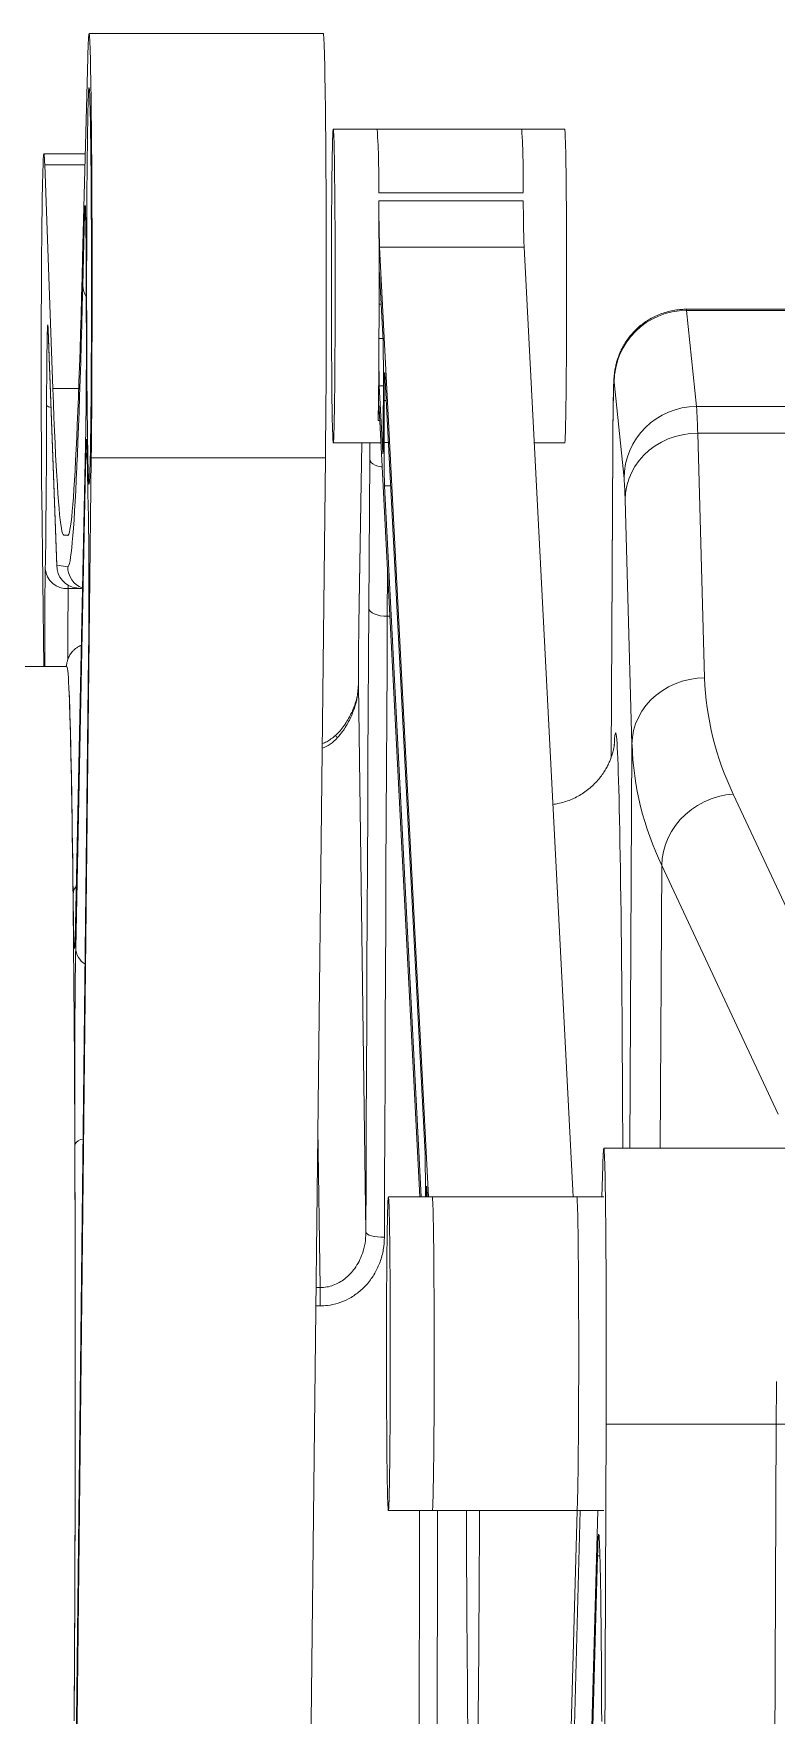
# Model space of a CAD drawing. Header units: millimetres. Extents: x 419 to 13500, y 498 to 10404.
# Drawn here: x 9035.7 to 9241.9, y 7277.5 to 7744.1 of the extents above; entities that cross this region are included whole.
import ezdxf

# ---------------------------------------------------------------- set-up
doc = ezdxf.new("R2010")
doc.units = ezdxf.units.MM
doc.header["$LTSCALE"] = 50

msp = doc.modelspace()

# ---------------------------------------------------------------- linework, layer by layer
at = {"color": 7, "linetype": 'Continuous', "lineweight": 15}
for p, q in [((9116.1, 7744.07), (9051.09, 7744.07)), ((9050.72, 7737.32), (9049.31, 7681.92)), ((9131.09, 7717.57), (9118.9, 7717.57)), ((9171.22, 7717.57), (9131.09, 7717.57)), ((9183.16, 7717.57), (9171.22, 7717.57)), ((9050.04, 7710.72), (9038.53, 7710.72)), ((9041.03, 7645.62), (9038.77, 7707.64)), ((9171.64, 7699.95), (9131.51, 7699.95)), ((9049.35, 7674.11), (9049.86, 7693.95)), ((9131.53, 7697.7), (9171.66, 7697.7)), ((9145.36, 7421.35), (9131.75, 7684.86)), ((9131.75, 7684.86), (9171.88, 7684.86)), ((9185.49, 7421.35), (9171.88, 7684.86)), ((9132.72, 7658.89), (9131.76, 7677.54)), ((9253.46, 7667.61), (9216.91, 7667.61)), ((9216.98, 7667.28), (9219.74, 7640.6)), ((9039.71, 7661.95), (9042.1, 7596.58)), ((9039.72, 7661.72), (9042.1, 7596.33)), ((9132.78, 7635.19), (9132.81, 7646.87)), ((9144.38, 7433.29), (9133.19, 7649.77)), ((9199.65, 7620.67), (9196.89, 7647.35)), ((9131.67, 7646.38), (9132.63, 7627.73)), ((9133.05, 7642.32), (9133.02, 7630.63)), ((9131.63, 7640.07), (9142.92, 7421.35)), ((9424.58, 7640.6), (9219.74, 7640.6)), ((9050.18, 7634.42), (9047.34, 7496.77)), ((9050.18, 7634.29), (9047.34, 7496.64)), ((9050.18, 7634.29), (9050.18, 7634.42)), ((9220.08, 7633.21), (9222, 7565.32)), ((9118.9, 7630.57), (9132.12, 7630.57)), ((9126.87, 7630.57), (9126.07, 7586)), ((9174.69, 7630.57), (9183.16, 7630.57)), ((9196.52, 7629.5), (9196.07, 7543.29)), ((9047.04, 7211.41), (9051.7, 7626.4)), ((9047.38, 7490.34), (9050.22, 7628.01)), ((9116.72, 7626.4), (9051.7, 7626.4)), ((9112.06, 7211.41), (9116.72, 7626.4)), ((9128.76, 7584.66), (9129.01, 7625.98)), ((9037.93, 7615.82), (9038.52, 7568.54)), ((9050.82, 7614.14), (9050.83, 7614.02)), ((9050.82, 7614.06), (9050.83, 7614.01)), ((9133.11, 7618.62), (9143.3, 7421.35)), ((9201.84, 7546.87), (9199.92, 7614.76)), ((9045.15, 7604.83), (9044.05, 7604.98)), ((9042.1, 7596.58), (9045.15, 7596.18)), ((9047.62, 7590.28), (9049.26, 7590.07)), ((9126.07, 7585.91), (9126.07, 7586)), ((9044.91, 7568.54), (9020.91, 7568.54)), ((9050.95, 7571.65), (9046.96, 7217.37)), ((9050.95, 7571.57), (9046.96, 7217.3)), ((9125.86, 7563.29), (9127.97, 7411.51)), ((9229.94, 7533.11), (9262.23, 7464.11)), ((9242.41, 7444.32), (9210.11, 7513.32)), ((9244.3, 7434.85), (9194.01, 7434.85)), ((9193.73, 7430.01), (9193.5, 7421.35)), ((9144.98, 7421.35), (9144.84, 7424.07)), ((9146.39, 7421.35), (9134.2, 7421.35)), ((9186.52, 7421.35), (9146.39, 7421.35)), ((9194.01, 7421.35), (9186.52, 7421.35)), ((9193.77, 7156.53), (9194.66, 7358.27)), ((9241.9, 7358.27), (9194.66, 7358.27)), ((9241.01, 7156.53), (9241.9, 7358.27)), ((9253.49, 7358.27), (9241.9, 7358.27)), ((9134.2, 7334.35), (9146.39, 7334.35)), ((9186.52, 7334.35), (9146.39, 7334.35)), ((9186.59, 7334.35), (9184.16, 7246.23)), ((9184.3, 7218.75), (9187.49, 7334.35)), ((9186.52, 7334.35), (9194.01, 7334.35)), ((9189.13, 7218.75), (9192.32, 7334.35)), ((9192.27, 7321.81), (9189.39, 7217.11))]:
    msp.add_line(p, q, dxfattribs=at)
at = {"color": 8, "linetype": 'Continuous', "lineweight": 15}
for p, q in [((9049.97, 7707.64), (9038.77, 7707.64)), ((9132.2, 7668.99), (9131.61, 7668.99)), ((9253.46, 7667.28), (9216.98, 7667.28)), ((9039.71, 7661.95), (9039.72, 7661.72)), ((9132.69, 7659.47), (9131.58, 7659.47)), ((9048.22, 7645.62), (9041.03, 7645.62)), ((9132.81, 7646.38), (9131.67, 7646.38)), ((9133.58, 7642.32), (9133.05, 7642.32)), ((9131.8, 7636.74), (9131.36, 7636.74)), ((9255.19, 7633.21), (9220.08, 7633.21)), ((9126.87, 7630.57), (9126.07, 7585.91)), ((9134.18, 7630.63), (9133.02, 7630.63)), ((9196.52, 7629.39), (9196.07, 7543.3)), ((9196.52, 7629.5), (9196.52, 7629.39)), ((9132.69, 7627.73), (9132.63, 7627.73)), ((9050.82, 7614.41), (9050.82, 7614.27)), ((9050.82, 7614.27), (9050.82, 7614.22)), ((9050.82, 7614.06), (9050.82, 7614.27)), ((9134.8, 7618.62), (9133.11, 7618.62)), ((9045.35, 7604.98), (9044.05, 7604.98)), ((9045.18, 7604.83), (9045.15, 7604.83)), ((9045.33, 7591.04), (9045.31, 7590.13)), ((9133.97, 7594.72), (9133.9, 7582.43)), ((9048.79, 7590.13), (9045.31, 7590.13)), ((9133.9, 7582.43), (9134.6, 7582.43)), ((9201.26, 7434.85), (9201.84, 7546.87)), ((9209.7, 7434.85), (9210.11, 7513.32)), ((9047.34, 7496.64), (9047.34, 7496.77)), ((9115.25, 7396.2), (9114.63, 7440.45)), ((9114.14, 7396.2), (9115.25, 7396.2)), ((9115.27, 7391.11), (9114.08, 7391.11)), ((9192.95, 7321.81), (9192.27, 7321.81))]:
    msp.add_line(p, q, dxfattribs=at)
at = {"color": 7, "linetype": 'Continuous', "lineweight": 15, "flags": 128}
for points in [[(9051.7, 7626.4), (9051.74, 7629.3), (9051.76, 7632.34), (9051.79, 7635.51), (9051.82, 7638.79), (9051.84, 7642.18), (9051.86, 7645.67), (9051.88, 7649.25), (9051.89, 7652.9), (9051.9, 7656.62), (9051.92, 7660.39), (9051.92, 7664.2), (9051.93, 7668.04), (9051.93, 7671.9), (9051.93, 7675.77), (9051.93, 7679.63), (9051.92, 7683.48), (9051.92, 7687.3), (9051.91, 7691.07), (9051.89, 7694.8), (9051.88, 7698.46), (9051.86, 7702.04), (9051.84, 7705.54), (9051.82, 7708.95), (9051.79, 7712.25), (9051.77, 7715.43), (9051.74, 7718.48), (9051.71, 7721.4), (9051.68, 7724.18), (9051.64, 7726.8), (9051.61, 7729.26), (9051.57, 7731.56), (9051.53, 7733.68), (9051.49, 7735.61), (9051.45, 7737.36), (9051.4, 7738.91), (9051.36, 7740.27), (9051.32, 7741.43), (9051.27, 7742.38), (9051.22, 7743.12), (9051.18, 7743.65), (9051.13, 7743.97), (9051.08, 7744.07), (9051.04, 7743.96), (9050.99, 7743.64), (9050.95, 7743.1), (9050.9, 7742.36), (9050.85, 7741.4), (9050.81, 7740.24), (9050.77, 7738.88), (9050.72, 7737.32)], [(9116.72, 7626.4), (9116.76, 7629.3), (9116.78, 7632.34), (9116.81, 7635.51), (9116.84, 7638.79), (9116.86, 7642.18), (9116.88, 7645.67), (9116.9, 7649.25), (9116.91, 7652.9), (9116.92, 7656.62), (9116.93, 7660.39), (9116.94, 7664.2), (9116.95, 7668.04), (9116.95, 7671.9), (9116.95, 7675.77), (9116.95, 7679.63), (9116.94, 7683.48), (9116.94, 7687.3), (9116.93, 7691.07), (9116.91, 7694.8), (9116.9, 7698.46), (9116.88, 7702.04), (9116.86, 7705.54), (9116.84, 7708.95), (9116.81, 7712.25), (9116.79, 7715.43), (9116.76, 7718.48), (9116.73, 7721.4), (9116.7, 7724.18), (9116.66, 7726.8), (9116.63, 7729.26), (9116.59, 7731.56), (9116.55, 7733.68), (9116.51, 7735.61), (9116.47, 7737.36), (9116.42, 7738.91), (9116.38, 7740.27), (9116.33, 7741.43), (9116.29, 7742.38), (9116.24, 7743.12), (9116.2, 7743.65), (9116.15, 7743.97), (9116.1, 7744.07)], [(9051.75, 7673.98), (9051.75, 7677.4), (9051.75, 7680.81), (9051.74, 7684.19), (9051.73, 7687.53), (9051.72, 7690.82), (9051.7, 7694.05), (9051.69, 7697.19), (9051.67, 7700.25), (9051.65, 7703.21), (9051.63, 7706.05), (9051.6, 7708.77), (9051.57, 7711.36), (9051.55, 7713.8), (9051.51, 7716.09), (9051.48, 7718.21), (9051.45, 7720.17), (9051.41, 7721.94), (9051.38, 7723.53), (9051.34, 7724.93), (9051.3, 7726.13), (9051.26, 7727.14), (9051.22, 7727.93), (9051.18, 7728.52), (9051.14, 7728.9), (9051.1, 7729.06), (9051.06, 7729.01), (9051.01, 7728.75), (9050.97, 7728.28), (9050.93, 7727.6), (9050.89, 7726.71), (9050.85, 7725.62), (9050.82, 7724.33), (9050.78, 7722.84), (9050.74, 7721.17), (9050.71, 7719.31), (9050.67, 7717.28), (9050.64, 7715.08), (9050.61, 7712.72), (9050.58, 7710.21), (9050.56, 7707.56), (9050.53, 7704.79), (9050.51, 7701.89), (9050.49, 7698.89), (9050.47, 7695.79), (9050.46, 7692.6), (9050.45, 7689.35), (9050.44, 7686.03), (9050.43, 7682.67), (9050.42, 7679.28), (9050.42, 7675.87), (9050.42, 7672.44), (9050.42, 7669.03), (9050.43, 7665.64), (9050.44, 7662.27), (9050.45, 7658.96), (9050.46, 7655.7), (9050.47, 7652.51), (9050.49, 7649.41), (9050.51, 7646.4), (9050.53, 7643.5), (9050.56, 7640.71), (9050.58, 7638.06), (9050.61, 7635.54), (9050.64, 7633.18), (9050.67, 7630.97), (9050.71, 7628.93), (9050.74, 7627.06), (9050.78, 7625.38), (9050.81, 7623.88), (9050.85, 7622.58), (9050.89, 7621.48), (9050.93, 7620.58), (9050.97, 7619.89), (9051.01, 7619.4), (9051.05, 7619.13), (9051.09, 7619.08), (9051.14, 7619.23), (9051.18, 7619.6), (9051.22, 7620.17), (9051.26, 7620.96), (9051.3, 7621.95), (9051.34, 7623.14), (9051.37, 7624.53), (9051.41, 7626.11), (9051.45, 7627.88), (9051.48, 7629.83), (9051.51, 7631.94), (9051.54, 7634.22), (9051.57, 7636.66), (9051.6, 7639.24), (9051.63, 7641.95), (9051.65, 7644.79), (9051.67, 7647.74), (9051.69, 7650.79), (9051.7, 7653.93), (9051.72, 7657.16), (9051.73, 7660.44), (9051.74, 7663.78), (9051.74, 7667.16), (9051.75, 7670.56), (9051.75, 7673.98)], [(9119.41, 7664.16), (9119.42, 7667.14), (9119.42, 7670.15), (9119.42, 7673.18), (9119.42, 7676.22), (9119.42, 7679.24), (9119.41, 7682.24), (9119.41, 7685.2), (9119.4, 7688.11), (9119.38, 7690.95), (9119.37, 7693.7), (9119.35, 7696.36), (9119.33, 7698.91), (9119.31, 7701.34), (9119.28, 7703.64), (9119.26, 7705.79), (9119.23, 7707.79), (9119.2, 7709.63), (9119.17, 7711.29), (9119.14, 7712.77), (9119.11, 7714.06), (9119.07, 7715.16), (9119.04, 7716.05), (9119, 7716.75), (9118.96, 7717.23), (9118.93, 7717.5), (9118.89, 7717.57), (9118.85, 7717.42), (9118.82, 7717.05), (9118.78, 7716.48), (9118.75, 7715.71), (9118.71, 7714.73), (9118.68, 7713.55), (9118.64, 7712.18), (9118.61, 7710.62), (9118.58, 7708.89), (9118.55, 7706.98), (9118.53, 7704.92), (9118.5, 7702.71), (9118.48, 7700.35), (9118.46, 7697.87), (9118.44, 7695.27), (9118.42, 7692.57), (9118.41, 7689.78), (9118.4, 7686.91), (9118.39, 7683.98), (9118.38, 7681), (9118.37, 7677.99), (9118.37, 7674.96), (9118.37, 7671.92), (9118.38, 7668.9), (9118.38, 7665.9), (9118.39, 7662.94), (9118.4, 7660.03), (9118.41, 7657.19), (9118.43, 7654.44), (9118.45, 7651.78), (9118.47, 7649.23), (9118.49, 7646.8), (9118.51, 7644.5), (9118.54, 7642.34), (9118.57, 7640.35), (9118.6, 7638.51), (9118.63, 7636.85), (9118.66, 7635.37), (9118.69, 7634.08), (9118.73, 7632.98), (9118.76, 7632.09), (9118.8, 7631.39), (9118.83, 7630.91), (9118.87, 7630.64), (9118.91, 7630.57), (9118.94, 7630.72), (9118.98, 7631.09), (9119.02, 7631.66), (9119.05, 7632.43), (9119.09, 7633.41), (9119.12, 7634.59), (9119.15, 7635.96), (9119.18, 7637.52), (9119.21, 7639.25), (9119.24, 7641.15), (9119.27, 7643.22), (9119.29, 7645.43), (9119.32, 7647.79), (9119.34, 7650.27), (9119.36, 7652.87), (9119.37, 7655.57), (9119.39, 7658.36), (9119.4, 7661.23), (9119.41, 7664.16)], [(9183.67, 7664.16), (9183.67, 7667.14), (9183.68, 7670.15), (9183.68, 7673.18), (9183.68, 7676.22), (9183.68, 7679.24), (9183.67, 7682.24), (9183.66, 7685.2), (9183.65, 7688.11), (9183.64, 7690.95), (9183.62, 7693.7), (9183.61, 7696.36), (9183.59, 7698.91), (9183.57, 7701.34), (9183.54, 7703.64), (9183.52, 7705.79), (9183.49, 7707.79), (9183.46, 7709.63), (9183.43, 7711.29), (9183.4, 7712.77), (9183.36, 7714.06), (9183.33, 7715.16), (9183.29, 7716.05), (9183.26, 7716.75), (9183.22, 7717.23), (9183.18, 7717.5), (9183.16, 7717.57)], [(9038.77, 7707.64), (9038.72, 7708.67), (9038.68, 7709.49), (9038.64, 7710.11), (9038.6, 7710.51), (9038.55, 7710.7), (9038.51, 7710.68), (9038.47, 7710.45), (9038.42, 7710), (9038.38, 7709.34), (9038.34, 7708.47), (9038.3, 7707.4), (9038.25, 7706.13), (9038.22, 7704.66), (9038.18, 7703), (9038.14, 7701.15), (9038.1, 7699.12), (9038.07, 7696.92), (9038.04, 7694.55), (9038.01, 7692.03), (9037.98, 7689.36), (9037.95, 7686.55), (9037.92, 7683.61), (9037.9, 7680.56), (9037.88, 7677.4), (9037.86, 7674.14), (9037.85, 7670.8), (9037.83, 7667.38), (9037.82, 7663.91), (9037.81, 7660.38), (9037.81, 7656.82), (9037.8, 7653.24), (9037.8, 7649.64), (9037.8, 7646.05), (9037.81, 7642.47), (9037.81, 7638.91), (9037.82, 7635.4), (9037.84, 7631.94), (9037.85, 7628.54), (9037.87, 7625.22), (9037.88, 7621.98), (9037.91, 7618.84), (9037.93, 7615.82)], [(9050.09, 7695.28), (9050.11, 7694.78), (9050.14, 7693.84), (9050.16, 7692.71), (9050.19, 7691.4), (9050.21, 7689.93), (9050.23, 7688.29), (9050.25, 7686.5), (9050.26, 7684.59), (9050.28, 7682.56), (9050.29, 7680.43), (9050.3, 7678.21), (9050.31, 7675.93), (9050.31, 7673.61), (9050.32, 7671.25)], [(9131.61, 7669.13), (9131.61, 7672.45), (9131.61, 7675.77), (9131.61, 7679.09), (9131.61, 7682.37), (9131.6, 7685.61), (9131.58, 7688.78), (9131.57, 7691.86), (9131.55, 7694.84), (9131.53, 7697.7)], [(9049.31, 7681.92), (9049.17, 7676.38), (9049.02, 7671.04), (9048.87, 7665.9), (9048.73, 7660.96), (9048.58, 7656.22), (9048.43, 7651.68), (9048.28, 7647.34), (9048.13, 7643.21), (9047.98, 7639.29), (9047.82, 7635.57), (9047.67, 7632.06), (9047.52, 7628.76), (9047.36, 7625.67), (9047.21, 7622.79), (9047.05, 7620.13), (9046.89, 7617.67), (9046.74, 7615.43), (9046.58, 7613.4), (9046.42, 7611.59), (9046.26, 7609.99), (9046.11, 7608.61), (9045.95, 7607.44), (9045.79, 7606.48), (9045.63, 7605.75), (9045.47, 7605.23), (9045.31, 7604.92), (9045.15, 7604.83)], [(9131.76, 7677.54), (9131.74, 7677.77), (9131.72, 7677.78), (9131.7, 7677.55), (9131.69, 7677.1), (9131.67, 7676.44), (9131.66, 7675.58), (9131.64, 7674.54), (9131.63, 7673.35), (9131.62, 7672.03), (9131.62, 7670.61), (9131.61, 7669.13)], [(9047.73, 7624.56), (9047.85, 7627.25), (9048.01, 7631.01), (9048.16, 7634.98), (9048.31, 7639.15), (9048.46, 7643.53), (9048.61, 7648.12), (9048.76, 7652.91), (9048.91, 7657.91), (9049.06, 7663.11), (9049.21, 7668.51), (9049.35, 7674.11)], [(9050.32, 7671.25), (9050.32, 7670.1), (9050.32, 7668.94), (9050.32, 7667.79), (9050.32, 7666.64), (9050.32, 7665.49), (9050.32, 7664.34), (9050.33, 7663.2), (9050.33, 7662.06)], [(9131.58, 7659.33), (9131.59, 7660.52), (9131.59, 7661.73), (9131.6, 7662.94), (9131.6, 7664.16), (9131.6, 7665.4), (9131.61, 7666.63), (9131.61, 7667.88), (9131.61, 7669.13)], [(9039.3, 7640.92), (9039.3, 7643.29), (9039.31, 7645.6), (9039.32, 7647.84), (9039.34, 7649.99), (9039.35, 7652.03), (9039.37, 7653.94), (9039.39, 7655.71), (9039.41, 7657.32), (9039.44, 7658.77), (9039.46, 7660.03), (9039.49, 7661.09), (9039.51, 7661.72)], [(9050.33, 7662.06), (9050.33, 7659.59), (9050.34, 7657.09), (9050.33, 7654.59), (9050.33, 7652.12), (9050.32, 7649.69), (9050.31, 7647.33), (9050.3, 7645.05), (9050.29, 7642.88), (9050.27, 7640.84), (9050.25, 7638.94), (9050.23, 7637.21), (9050.2, 7635.65), (9050.18, 7634.29)], [(9183.16, 7630.57), (9183.16, 7630.57), (9183.2, 7630.72), (9183.24, 7631.09), (9183.27, 7631.66), (9183.31, 7632.43), (9183.34, 7633.41), (9183.38, 7634.59), (9183.41, 7635.96), (9183.44, 7637.52), (9183.47, 7639.25), (9183.5, 7641.15), (9183.53, 7643.22), (9183.55, 7645.43), (9183.57, 7647.79), (9183.6, 7650.27), (9183.61, 7652.87), (9183.63, 7655.57), (9183.65, 7658.36), (9183.66, 7661.23), (9183.67, 7664.16)], [(9131.36, 7636.74), (9131.39, 7638.55), (9131.42, 7640.57), (9131.45, 7642.78), (9131.48, 7645.17), (9131.51, 7647.73), (9131.53, 7650.44), (9131.55, 7653.29), (9131.57, 7656.26), (9131.58, 7659.33)], [(9133.19, 7649.77), (9133.17, 7650.01), (9133.16, 7650), (9133.14, 7649.75), (9133.12, 7649.25), (9133.1, 7648.53), (9133.09, 7647.6), (9133.07, 7646.49), (9133.06, 7645.21), (9133.05, 7643.81), (9133.05, 7642.32)], [(9196.89, 7647.35), (9196.86, 7647.53), (9196.83, 7647.5), (9196.8, 7647.25), (9196.77, 7646.79), (9196.74, 7646.11), (9196.71, 7645.22), (9196.68, 7644.13), (9196.66, 7642.85), (9196.63, 7641.38), (9196.61, 7639.74), (9196.58, 7637.94), (9196.56, 7635.99), (9196.55, 7633.9), (9196.53, 7631.7), (9196.52, 7629.39)], [(9044.05, 7604.98), (9043.89, 7605.11), (9043.73, 7605.47), (9043.57, 7606.05), (9043.41, 7606.86), (9043.25, 7607.89), (9043.08, 7609.15), (9042.92, 7610.63), (9042.76, 7612.33), (9042.6, 7614.26), (9042.44, 7616.4), (9042.28, 7618.77), (9042.12, 7621.36), (9041.96, 7624.18), (9041.81, 7627.21), (9041.65, 7630.46), (9041.49, 7633.92), (9041.34, 7637.61), (9041.18, 7641.51), (9041.03, 7645.62)], [(9038.93, 7595.62), (9038.96, 7597.62), (9039, 7599.8), (9039.04, 7602.17), (9039.07, 7604.7), (9039.1, 7607.4), (9039.13, 7610.25), (9039.16, 7613.24), (9039.19, 7616.36), (9039.21, 7619.6), (9039.23, 7622.95), (9039.25, 7626.4), (9039.27, 7629.93), (9039.28, 7633.54), (9039.29, 7637.21), (9039.3, 7640.92)], [(9131.36, 7636.74), (9131.39, 7637.93), (9131.41, 7638.93), (9131.44, 7639.72), (9131.47, 7640.31), (9131.5, 7640.69), (9131.53, 7640.85), (9131.57, 7640.8), (9131.6, 7640.54), (9131.63, 7640.07)], [(9132.63, 7627.73), (9132.65, 7627.49), (9132.67, 7627.5), (9132.69, 7627.76), (9132.71, 7628.25), (9132.73, 7628.97), (9132.74, 7629.9), (9132.75, 7631.02), (9132.77, 7632.29), (9132.77, 7633.69), (9132.78, 7635.19)], [(9220.08, 7633.21), (9217.98, 7633.11), (9215.91, 7632.81), (9213.87, 7632.31), (9211.91, 7631.62), (9210.03, 7630.74), (9208.27, 7629.69), (9206.63, 7628.47), (9205.14, 7627.11), (9203.81, 7625.61), (9202.65, 7623.99), (9201.69, 7622.27), (9200.93, 7620.46), (9200.38, 7618.6), (9200.04, 7616.69), (9199.92, 7614.76)], [(9129.01, 7625.98), (9129.02, 7629.1), (9129.03, 7630.57)], [(9050.59, 7625.42), (9050.62, 7623.67), (9050.64, 7622.01), (9050.67, 7620.45), (9050.7, 7619), (9050.73, 7617.65), (9050.76, 7616.42), (9050.79, 7615.29), (9050.82, 7614.41)], [(9050.82, 7614.22), (9050.85, 7613.37), (9050.87, 7612.27), (9050.9, 7610.99), (9050.92, 7609.54), (9050.94, 7607.92), (9050.96, 7606.16), (9050.98, 7604.27), (9050.99, 7602.26), (9051, 7600.14), (9051.01, 7597.94), (9051.02, 7595.68), (9051.03, 7593.36), (9051.03, 7591.02), (9051.03, 7588.66), (9051.03, 7586.3), (9051.02, 7583.98), (9051.02, 7581.7), (9051.01, 7579.48), (9050.99, 7577.34), (9050.98, 7575.3), (9050.96, 7573.37), (9050.95, 7571.57)], [(9038.77, 7568.54), (9038.77, 7568.69), (9038.77, 7571.11), (9038.77, 7573.55), (9038.77, 7575.98), (9038.77, 7578.38), (9038.78, 7580.73), (9038.79, 7583.02), (9038.8, 7585.22), (9038.82, 7587.31), (9038.84, 7589.28), (9038.86, 7591.11), (9038.88, 7592.79), (9038.9, 7594.29), (9038.93, 7595.62)], [(9126.07, 7585.91), (9126.04, 7584.01), (9126.01, 7581.93), (9125.98, 7579.68), (9125.95, 7577.27), (9125.93, 7574.72), (9125.91, 7572.03), (9125.89, 7569.22), (9125.87, 7566.3), (9125.86, 7563.29)], [(9127.97, 7411.51), (9128.02, 7426.37), (9128.07, 7441.16), (9128.13, 7455.89), (9128.19, 7470.54), (9128.25, 7485.11), (9128.32, 7499.6), (9128.38, 7514.01), (9128.45, 7528.33), (9128.53, 7542.55), (9128.6, 7556.69), (9128.68, 7570.73), (9128.76, 7584.66)], [(9128.76, 7584.66), (9128.87, 7584.23), (9129.17, 7583.81), (9129.65, 7583.42), (9130.29, 7583.09), (9131.06, 7582.81), (9131.95, 7582.6), (9132.9, 7582.48), (9133.9, 7582.43)], [(9133.9, 7582.43), (9133.82, 7568.57), (9133.74, 7554.6), (9133.66, 7540.54), (9133.59, 7526.38), (9133.52, 7512.13), (9133.45, 7497.8), (9133.39, 7483.38), (9133.33, 7468.88), (9133.27, 7454.31), (9133.21, 7439.66), (9133.16, 7424.94), (9133.11, 7410.16)], [(9046.66, 7503.77), (9046.61, 7508.48), (9046.56, 7513.04), (9046.5, 7517.46), (9046.44, 7521.71), (9046.38, 7525.81), (9046.32, 7529.74), (9046.26, 7533.5), (9046.19, 7537.09), (9046.13, 7540.5), (9046.06, 7543.72), (9045.99, 7546.77), (9045.92, 7549.62), (9045.85, 7552.29), (9045.78, 7554.76), (9045.71, 7557.03), (9045.64, 7559.11), (9045.56, 7560.98), (9045.49, 7562.65), (9045.41, 7564.12), (9045.34, 7565.37), (9045.26, 7566.42), (9045.18, 7567.26), (9045.11, 7567.89), (9045.03, 7568.31), (9044.95, 7568.52), (9044.91, 7568.54)], [(9222, 7565.32), (9219.9, 7565.22), (9217.82, 7564.91), (9215.79, 7564.41), (9213.83, 7563.72), (9211.95, 7562.85), (9210.18, 7561.79), (9208.55, 7560.58), (9207.05, 7559.21), (9205.72, 7557.71), (9204.57, 7556.09), (9203.61, 7554.37), (9202.85, 7552.57), (9202.29, 7550.71), (9201.96, 7548.8), (9201.84, 7546.87)], [(9046.64, 7505.37), (9046.59, 7510.01), (9046.54, 7514.5), (9046.48, 7518.84), (9046.42, 7523.03), (9046.36, 7527.05), (9046.3, 7530.91), (9046.24, 7534.6), (9046.17, 7538.12), (9046.11, 7541.46), (9046.04, 7544.62), (9045.97, 7547.59), (9045.9, 7550.38), (9045.83, 7552.98), (9045.76, 7555.38), (9045.69, 7557.59), (9045.62, 7559.6), (9045.54, 7561.4), (9045.51, 7562.02)], [(9210.11, 7513.32), (9210.23, 7515.25), (9210.56, 7517.18), (9211.1, 7519.08), (9211.85, 7520.94), (9212.8, 7522.72), (9213.93, 7524.42), (9215.24, 7526.01), (9216.71, 7527.47), (9218.32, 7528.8), (9220.06, 7529.97), (9221.9, 7530.97), (9223.83, 7531.79), (9225.83, 7532.43), (9227.87, 7532.87), (9229.94, 7533.11)], [(9046.66, 7503.77), (9046.66, 7503.97), (9046.66, 7504.16), (9046.65, 7504.36), (9046.65, 7504.56), (9046.65, 7504.76), (9046.65, 7504.96), (9046.65, 7505.16), (9046.64, 7505.37)], [(9046.84, 7494.06), (9046.82, 7494.66), (9046.79, 7496.11), (9046.75, 7497.76), (9046.72, 7499.59), (9046.69, 7501.6), (9046.66, 7503.77)], [(9047.13, 7438), (9047.1, 7444.01), (9047.07, 7449.94), (9047.04, 7455.8), (9047.01, 7461.56), (9046.97, 7467.23), (9046.93, 7472.8), (9046.89, 7478.26), (9046.85, 7483.61), (9046.81, 7488.85), (9046.76, 7493.95), (9046.71, 7498.93), (9046.66, 7503.77)], [(9047.13, 7438), (9047.12, 7441.1), (9047.11, 7444.25), (9047.11, 7447.43), (9047.11, 7450.63), (9047.11, 7453.82), (9047.11, 7457), (9047.12, 7460.14), (9047.13, 7463.24), (9047.14, 7466.28), (9047.16, 7469.24), (9047.17, 7472.12), (9047.19, 7474.89), (9047.21, 7477.54), (9047.24, 7480.06), (9047.26, 7482.45), (9047.29, 7484.68), (9047.32, 7486.74), (9047.35, 7488.63), (9047.38, 7490.34)], [(9046.94, 7277.32), (9046.98, 7282.9), (9047.01, 7288.59), (9047.04, 7294.37), (9047.08, 7300.24), (9047.1, 7306.19), (9047.13, 7312.21), (9047.15, 7318.31), (9047.18, 7324.46), (9047.19, 7330.68), (9047.21, 7336.94), (9047.22, 7343.24), (9047.24, 7349.57), (9047.24, 7355.94), (9047.25, 7362.32), (9047.25, 7368.72), (9047.26, 7375.12), (9047.25, 7381.52), (9047.25, 7387.92), (9047.24, 7394.3), (9047.24, 7400.67), (9047.22, 7407), (9047.21, 7413.3), (9047.19, 7419.55), (9047.17, 7425.76), (9047.15, 7431.91), (9047.13, 7438)], [(9047.14, 7435.89), (9047.13, 7436.15), (9047.13, 7436.42), (9047.13, 7436.68), (9047.13, 7436.94), (9047.13, 7437.21), (9047.13, 7437.47), (9047.13, 7437.73), (9047.13, 7438)], [(9046.93, 7276.01), (9046.97, 7281.54), (9047, 7287.18), (9047.04, 7292.91), (9047.07, 7298.74), (9047.1, 7304.64), (9047.12, 7310.62), (9047.15, 7316.67), (9047.17, 7322.79), (9047.19, 7328.96), (9047.21, 7335.18), (9047.22, 7341.44), (9047.23, 7347.74), (9047.24, 7354.07), (9047.25, 7360.42), (9047.25, 7366.79), (9047.25, 7373.17), (9047.25, 7379.54), (9047.25, 7385.92), (9047.25, 7392.28), (9047.24, 7398.62), (9047.23, 7404.94), (9047.21, 7411.22), (9047.2, 7417.46), (9047.18, 7423.66), (9047.16, 7429.81), (9047.14, 7435.89)], [(9194.66, 7358.27), (9194.67, 7361.6), (9194.68, 7364.99), (9194.69, 7368.42), (9194.7, 7371.89), (9194.7, 7375.39), (9194.7, 7378.89), (9194.7, 7382.39), (9194.69, 7385.88), (9194.69, 7389.33), (9194.68, 7392.74), (9194.67, 7396.09), (9194.65, 7399.37), (9194.63, 7402.58), (9194.61, 7405.68), (9194.59, 7408.69), (9194.57, 7411.58), (9194.54, 7414.34), (9194.51, 7416.96), (9194.48, 7419.43), (9194.45, 7421.75), (9194.42, 7423.9), (9194.38, 7425.88), (9194.35, 7427.67), (9194.31, 7429.28), (9194.27, 7430.69), (9194.23, 7431.91), (9194.19, 7432.92), (9194.15, 7433.72), (9194.11, 7434.31), (9194.07, 7434.68), (9194.02, 7434.84), (9193.98, 7434.79), (9193.94, 7434.52), (9193.9, 7434.04), (9193.86, 7433.34), (9193.81, 7432.44), (9193.77, 7431.33), (9193.73, 7430.01)], [(9144.84, 7424.07), (9144.82, 7424.3), (9144.81, 7424.28), (9144.79, 7424.03), (9144.77, 7423.54), (9144.75, 7422.83), (9144.74, 7421.92), (9144.73, 7421.35)], [(9134.71, 7367.94), (9134.72, 7370.92), (9134.72, 7373.93), (9134.73, 7376.96), (9134.73, 7380), (9134.72, 7383.02), (9134.72, 7386.02), (9134.71, 7388.98), (9134.7, 7391.89), (9134.68, 7394.73), (9134.67, 7397.48), (9134.65, 7400.14), (9134.63, 7402.69), (9134.61, 7405.13), (9134.59, 7407.42), (9134.56, 7409.58), (9134.53, 7411.57), (9134.5, 7413.41), (9134.47, 7415.07), (9134.44, 7416.55), (9134.41, 7417.84), (9134.37, 7418.94), (9134.34, 7419.83), (9134.3, 7420.53), (9134.27, 7421.01), (9134.23, 7421.28), (9134.19, 7421.35), (9134.16, 7421.2), (9134.12, 7420.84), (9134.08, 7420.26), (9134.05, 7419.49), (9134.01, 7418.51), (9133.98, 7417.33), (9133.95, 7415.96), (9133.91, 7414.4), (9133.88, 7412.67), (9133.86, 7410.77), (9133.83, 7408.7), (9133.8, 7406.49), (9133.78, 7404.13), (9133.76, 7401.65), (9133.74, 7399.05), (9133.72, 7396.35), (9133.71, 7393.56), (9133.7, 7390.69), (9133.69, 7387.76), (9133.68, 7384.78), (9133.68, 7381.77), (9133.67, 7378.74), (9133.67, 7375.7), (9133.68, 7372.68), (9133.68, 7369.68), (9133.69, 7366.72), (9133.7, 7363.81), (9133.72, 7360.97), (9133.73, 7358.22), (9133.75, 7355.56), (9133.77, 7353.01), (9133.79, 7350.58), (9133.81, 7348.28), (9133.84, 7346.13), (9133.87, 7344.13), (9133.9, 7342.29), (9133.93, 7340.63), (9133.96, 7339.15), (9133.99, 7337.86), (9134.03, 7336.76), (9134.06, 7335.87), (9134.1, 7335.17), (9134.13, 7334.69), (9134.17, 7334.42), (9134.21, 7334.36), (9134.24, 7334.51), (9134.28, 7334.87), (9134.32, 7335.44), (9134.35, 7336.21), (9134.39, 7337.19), (9134.42, 7338.37), (9134.45, 7339.74), (9134.49, 7341.3), (9134.52, 7343.03), (9134.54, 7344.94), (9134.57, 7347), (9134.6, 7349.21), (9134.62, 7351.57), (9134.64, 7354.05), (9134.66, 7356.65), (9134.68, 7359.35), (9134.69, 7362.14), (9134.7, 7365.01), (9134.71, 7367.94)], [(9146.39, 7334.35), (9146.43, 7334.45), (9146.46, 7334.77), (9146.5, 7335.3), (9146.54, 7336.05), (9146.57, 7336.99), (9146.61, 7338.14), (9146.64, 7339.49), (9146.67, 7341.02), (9146.7, 7342.74), (9146.73, 7344.63), (9146.76, 7346.68), (9146.78, 7348.89), (9146.81, 7351.24), (9146.83, 7353.72), (9146.85, 7356.32), (9146.87, 7359.03), (9146.88, 7361.83), (9146.89, 7364.71), (9146.9, 7367.65), (9146.91, 7370.64), (9146.91, 7373.67), (9146.92, 7376.72), (9146.92, 7379.78), (9146.91, 7382.83), (9146.91, 7385.85), (9146.9, 7388.83), (9146.89, 7391.76), (9146.88, 7394.62), (9146.86, 7397.39), (9146.84, 7400.07), (9146.82, 7402.65), (9146.8, 7405.09), (9146.78, 7407.41), (9146.75, 7409.58), (9146.72, 7411.59), (9146.69, 7413.43), (9146.66, 7415.1), (9146.63, 7416.59), (9146.6, 7417.88), (9146.56, 7418.98), (9146.53, 7419.87), (9146.49, 7420.56), (9146.45, 7421.03), (9146.42, 7421.29), (9146.39, 7421.35)], [(9146.39, 7334.35), (9146.43, 7334.45), (9146.46, 7334.77), (9146.5, 7335.3), (9146.54, 7336.05), (9146.57, 7336.99), (9146.61, 7338.14), (9146.64, 7339.49), (9146.67, 7341.02), (9146.7, 7342.74), (9146.73, 7344.63), (9146.76, 7346.68), (9146.78, 7348.89), (9146.81, 7351.24), (9146.83, 7353.72), (9146.85, 7356.32), (9146.87, 7359.03), (9146.88, 7361.83), (9146.89, 7364.71), (9146.9, 7367.65), (9146.91, 7370.64), (9146.91, 7373.67), (9146.92, 7376.72), (9146.92, 7379.78), (9146.91, 7382.83), (9146.91, 7385.85), (9146.9, 7388.83), (9146.89, 7391.76), (9146.88, 7394.62), (9146.86, 7397.39), (9146.84, 7400.08), (9146.82, 7402.65), (9146.8, 7405.09), (9146.78, 7407.41), (9146.75, 7409.58), (9146.72, 7411.59), (9146.69, 7413.43), (9146.66, 7415.1), (9146.63, 7416.59), (9146.6, 7417.88), (9146.56, 7418.98), (9146.53, 7419.87), (9146.49, 7420.56), (9146.45, 7421.03), (9146.42, 7421.3), (9146.39, 7421.35)], [(9186.52, 7334.35), (9186.56, 7334.45), (9186.59, 7334.77), (9186.63, 7335.3), (9186.67, 7336.05), (9186.7, 7336.99), (9186.73, 7338.14), (9186.77, 7339.49), (9186.8, 7341.02), (9186.83, 7342.74), (9186.86, 7344.63), (9186.89, 7346.68), (9186.91, 7348.89), (9186.94, 7351.24), (9186.96, 7353.72), (9186.98, 7356.32), (9186.99, 7359.03), (9187.01, 7361.83), (9187.02, 7364.71), (9187.03, 7367.65), (9187.04, 7370.64), (9187.04, 7373.67), (9187.05, 7376.72), (9187.05, 7379.78), (9187.04, 7382.83), (9187.04, 7385.85), (9187.03, 7388.83), (9187.02, 7391.76), (9187.01, 7394.62), (9186.99, 7397.39), (9186.97, 7400.08), (9186.95, 7402.65), (9186.93, 7405.09), (9186.91, 7407.41), (9186.88, 7409.58), (9186.85, 7411.59), (9186.82, 7413.43), (9186.79, 7415.1), (9186.76, 7416.59), (9186.73, 7417.88), (9186.69, 7418.98), (9186.66, 7419.87), (9186.62, 7420.56), (9186.58, 7421.03), (9186.55, 7421.3), (9186.52, 7421.35)], [(9127.97, 7411.51), (9128.08, 7411.25), (9128.38, 7410.99), (9128.86, 7410.76), (9129.5, 7410.55), (9130.28, 7410.38), (9131.16, 7410.26), (9132.12, 7410.18), (9133.11, 7410.16)], [(9147.88, 7334.35), (9147.85, 7321.04), (9147.82, 7306.61), (9147.79, 7292.14), (9147.77, 7277.64), (9147.74, 7263.11), (9147.72, 7248.56), (9147.71, 7233.99), (9147.69, 7219.4), (9147.68, 7204.79), (9147.67, 7190.16), (9147.66, 7175.53), (9147.66, 7160.89), (9147.66, 7146.25), (9147.66, 7131.61), (9147.66, 7116.97), (9147.67, 7102.33), (9147.68, 7087.71), (9147.69, 7073.09), (9147.7, 7058.49), (9147.72, 7043.91)], [(9155.87, 7334.35), (9155.89, 7329.32), (9155.91, 7323.87), (9155.93, 7318.49), (9155.96, 7313.19), (9155.99, 7307.97), (9156.02, 7302.84), (9156.05, 7297.81), (9156.09, 7292.88), (9156.13, 7288.07), (9156.17, 7283.37), (9156.21, 7278.81), (9156.25, 7274.37)], [(9159.41, 7313.8), (9159.43, 7319.11), (9159.46, 7324.5), (9159.48, 7329.96), (9159.49, 7334.35)], [(9193.42, 7275.84), (9193.41, 7279.57), (9193.39, 7283.24), (9193.38, 7286.82), (9193.36, 7290.32), (9193.33, 7293.71), (9193.31, 7297), (9193.28, 7300.16), (9193.25, 7303.19), (9193.22, 7306.08), (9193.19, 7308.82), (9193.15, 7311.4), (9193.11, 7313.82), (9193.07, 7316.06), (9193.03, 7318.13), (9192.99, 7320), (9192.95, 7321.69), (9192.91, 7323.17), (9192.86, 7324.46), (9192.82, 7325.54), (9192.77, 7326.4), (9192.73, 7327.06), (9192.68, 7327.5), (9192.63, 7327.72), (9192.58, 7327.73), (9192.54, 7327.53), (9192.49, 7327.1), (9192.44, 7326.46), (9192.4, 7325.61), (9192.35, 7324.55), (9192.31, 7323.28), (9192.27, 7321.81)], [(9159.12, 7274.88), (9159.16, 7279.33), (9159.2, 7283.91), (9159.24, 7288.62), (9159.28, 7293.45), (9159.31, 7298.39), (9159.35, 7303.43), (9159.38, 7308.57), (9159.41, 7313.8)]]:
    msp.add_lwpolyline(points, dxfattribs=at)
at = {"color": 8, "linetype": 'Continuous', "lineweight": 15, "flags": 128}
for points in [[(9049.86, 7693.95), (9049.89, 7694.87), (9049.91, 7695.59), (9049.94, 7696.1), (9049.97, 7696.4), (9050, 7696.5), (9050.03, 7696.38), (9050.06, 7696.05), (9050.08, 7695.52), (9050.09, 7695.28)], [(9049.86, 7693.95), (9049.99, 7692.83), (9050.17, 7692.21)], [(9216.91, 7667.61), (9216.94, 7667.55), (9216.98, 7667.28)], [(9039.51, 7661.72), (9039.51, 7661.95), (9039.54, 7662.61), (9039.57, 7663.05), (9039.6, 7663.27), (9039.63, 7663.27), (9039.66, 7663.05), (9039.69, 7662.61), (9039.71, 7661.95)], [(9050.22, 7628.01), (9050.25, 7629.17), (9050.28, 7630.11), (9050.31, 7630.84), (9050.34, 7631.33), (9050.37, 7631.59), (9050.4, 7631.61), (9050.43, 7631.4), (9050.46, 7630.95), (9050.47, 7630.74)], [(9045.15, 7596.18), (9045.31, 7596.27), (9045.47, 7596.58), (9045.64, 7597.11), (9045.8, 7597.85), (9045.96, 7598.81), (9046.12, 7600), (9046.28, 7601.4), (9046.44, 7603.01), (9046.59, 7604.85), (9046.75, 7606.9), (9046.91, 7609.16), (9047.07, 7611.64), (9047.23, 7614.34), (9047.38, 7617.25), (9047.54, 7620.37), (9047.7, 7623.71), (9047.73, 7624.56)], [(9050.58, 7626.24), (9050.35, 7626.94), (9050.22, 7628.01)], [(9129.01, 7625.98), (9129.11, 7625.54), (9129.41, 7625.12), (9129.89, 7624.74), (9130.53, 7624.4), (9131.31, 7624.12), (9132.19, 7623.92), (9132.46, 7623.87)], [(9045.31, 7590.13), (9045.29, 7589.01), (9045.27, 7587.71), (9045.26, 7586.26), (9045.24, 7584.67), (9045.23, 7582.95), (9045.22, 7581.13), (9045.21, 7579.22), (9045.2, 7577.24), (9045.2, 7575.21), (9045.19, 7573.16), (9045.19, 7571.11), (9045.19, 7570.46)], [(9196.86, 7546.28), (9196.88, 7546.5), (9196.95, 7547.64), (9197.02, 7548.56), (9197.09, 7549.27), (9197.17, 7549.77), (9197.24, 7550.05), (9197.32, 7550.12), (9197.39, 7549.98), (9197.46, 7549.62), (9197.54, 7549.04), (9197.61, 7548.26), (9197.69, 7547.26), (9197.76, 7546.05), (9197.83, 7544.63), (9197.9, 7543), (9197.97, 7541.17), (9198.04, 7539.13), (9198.11, 7536.89), (9198.18, 7534.46), (9198.25, 7531.83), (9198.31, 7529.01), (9198.38, 7525.99), (9198.44, 7522.8), (9198.5, 7519.42), (9198.56, 7515.87), (9198.62, 7512.14), (9198.68, 7508.24), (9198.73, 7504.19), (9198.79, 7499.97), (9198.84, 7495.6), (9198.89, 7491.08), (9198.94, 7486.42), (9198.98, 7481.63), (9199.03, 7476.7), (9199.07, 7471.65), (9199.11, 7466.48), (9199.15, 7461.2), (9199.18, 7455.81), (9199.22, 7450.33), (9199.25, 7444.75), (9199.27, 7439.08), (9199.29, 7434.85)], [(9047.22, 7492.26), (9047.2, 7491.78), (9047.16, 7491.08), (9047.12, 7490.6), (9047.08, 7490.35), (9047.04, 7490.31), (9047, 7490.49), (9046.97, 7490.9), (9046.93, 7491.52), (9046.89, 7492.35), (9046.85, 7493.4), (9046.84, 7494.06)], [(9142.7, 7044.42), (9142.68, 7058.92), (9142.67, 7073.45), (9142.66, 7087.99), (9142.65, 7102.54), (9142.64, 7117.1), (9142.64, 7131.67), (9142.64, 7146.24), (9142.64, 7160.81), (9142.65, 7175.37), (9142.65, 7189.93), (9142.66, 7204.48), (9142.67, 7219.01), (9142.69, 7233.53), (9142.71, 7248.03), (9142.73, 7262.51), (9142.75, 7276.96), (9142.77, 7291.39), (9142.8, 7305.78), (9142.83, 7320.14), (9142.86, 7334.35)]]:
    msp.add_lwpolyline(points, dxfattribs=at)
at = {"color": 7, "linetype": 'Continuous', "lineweight": 15}
for centre, radius, start, end in [((8892.4, 7703.03), 239.14, 359.2625, 3.4859), ((8897.47, 7703.1), 234.07, 359.2287, 3.5437), ((8932.5, 7703.03), 239.16, 359.2625, 3.4858), ((9563.68, 7698.73), 432.15, 180.1358, 181.8386), ((9603.81, 7698.73), 432.15, 180.1358, 181.8386), ((9216.92, 7647.25), 20.03, 89.8087, 179.7264), ((9530.7, 7655.53), 399.14, 179.4547, 181.3142), ((8739.65, 7649.93), 393.17, 359.5544, 1.3055), ((9219.68, 7620.58), 20.03, 89.8087, 179.7264), ((9087.89, 7630.92), 132.21, 0.9945, 4.201), ((8845.57, 7623.33), 205.03, 0.5846, 2.0727), ((9526.18, 7627.57), 393.17, 179.5544, 181.3055), ((9094.26, 7612.93), 105.68, 0.9945, 4.201), ((9044.92, 7596.13), 6.01, 184.9229, 273.7763), ((9303.04, 7568.22), 81.09, 182.0481, 205.6505), ((9286.27, 7549.89), 84.48, 182.0481, 205.6505), ((8818.19, 7500.8), 229.19, 357.8633, 358.9605), ((8747.4, 7424.33), 397.08, 359.5608, 1.2923), ((8783.67, 7392.41), 331.6, 359.7764, 0.6558)]:
    msp.add_arc(centre, radius, start, end, dxfattribs=at)
at = {"color": 8, "linetype": 'Continuous', "lineweight": 15}
for centre, radius, start, end in [((9054.72, 7674.16), 5.37, 180.59, 214.8425), ((9040.66, 7642.29), 1.93, 224.95, 265.0218), ((9051.5, 7596.18), 6.35, 179.9972, 249.3904), ((9118.72, 7547.72), 1.71, 37.7272, 67.6172), ((9050.02, 7505.23), 3.38, 136.667, 177.7288), ((9052.7, 7490.52), 5.32, 181.8791, 239.2476), ((9049.63, 7434.63), 2.79, 93.9291, 153.2212)]:
    msp.add_arc(centre, radius, start, end, dxfattribs=at)
at = {"color": 7, "linetype": 'Continuous', "lineweight": 15}
msp.add_ellipse((9048.45, 7596.58), major_axis=(4.7, 4.28), ratio=0.998033, start_param=2.401074, end_param=3.843715, dxfattribs=at)
at = {"color": 8, "linetype": 'Continuous', "lineweight": 15}
msp.add_ellipse((9113.11, 7566.6), major_axis=(-0.1, 21.25), ratio=0.597552, start_param=3.34861, end_param=3.713223, dxfattribs=at)
at = {"color": 7, "linetype": 'Continuous', "lineweight": 15}
for points, knots in [([(9050.07, 7695.69), (9050.07, 7695.69), (9050.07, 7695.68), (9050.08, 7695.51), (9050.09, 7695.3), (9050.1, 7695.09), (9050.1, 7695.03)], [0, 0, 0, 0, 0.169757, 0.477287, 0.859085, 1, 1, 1, 1]), ([(9216.91, 7667.59), (9216.48, 7667.59), (9215.41, 7667.59), (9213.71, 7667.38), (9211.86, 7667), (9210.08, 7666.44), (9208.39, 7665.75), (9206.8, 7664.91), (9205.32, 7663.96), (9203.96, 7662.9), (9202.71, 7661.76), (9201.59, 7660.54), (9200.61, 7659.28), (9199.75, 7657.98), (9199.01, 7656.67), (9198.41, 7655.37), (9197.94, 7654.12), (9197.58, 7652.98), (9197.33, 7651.98), (9197.16, 7651.14), (9197.04, 7650.45), (9196.96, 7649.86), (9196.91, 7649.35), (9196.86, 7648.87), (9196.83, 7648.37), (9196.79, 7647.76), (9196.76, 7646.99), (9196.72, 7646.01), (9196.69, 7644.84), (9196.66, 7643.52), (9196.64, 7642.04), (9196.61, 7640.44), (9196.59, 7638.73), (9196.57, 7636.89), (9196.55, 7634.95), (9196.54, 7632.9), (9196.52, 7631.07), (9196.52, 7629.91), (9196.52, 7629.5)], [0, 0, 0, 0, 0.02068, 0.05145, 0.081661, 0.111336, 0.140488, 0.169116, 0.197216, 0.224769, 0.251748, 0.278116, 0.303815, 0.328769, 0.352859, 0.375894, 0.397533, 0.4172, 0.434279, 0.448801, 0.461605, 0.473829, 0.486609, 0.50091, 0.518425, 0.541961, 0.57895, 0.62116, 0.661293, 0.703799, 0.744389, 0.784081, 0.823295, 0.86222, 0.900962, 0.939579, 0.978109, 1, 1, 1, 1]), ([(9039.68, 7662.49), (9039.68, 7662.49), (9039.68, 7662.51), (9039.69, 7662.41), (9039.7, 7662.19), (9039.71, 7661.89), (9039.72, 7661.72)], [0, 0, 0, 0, 0.029128, 0.271753, 0.582098, 1, 1, 1, 1]), ([(9050.45, 7630.82), (9050.45, 7630.82), (9050.45, 7630.82), (9050.46, 7630.69), (9050.47, 7630.52), (9050.47, 7630.44)], [0, 0, 0, 0, 0.2189964, 0.6386234, 1, 1, 1, 1]), ([(9048.94, 7574.37), (9048.86, 7574.35), (9048.48, 7574.22), (9047.87, 7573.86), (9047.15, 7573.35), (9046.57, 7572.79), (9046.11, 7572.23), (9045.76, 7571.7), (9045.5, 7571.22), (9045.3, 7570.78), (9045.16, 7570.37), (9045.04, 7569.98), (9044.94, 7569.59), (9044.86, 7569.17), (9044.8, 7568.83), (9044.77, 7568.6), (9044.76, 7568.54)], [0, 0, 0, 0, 0.013663, 0.068175, 0.1207, 0.171456, 0.22099, 0.270692, 0.322358, 0.37871, 0.443406, 0.521198, 0.61886, 0.747315, 0.927659, 1, 1, 1, 1]), ([(9125.83, 7563.11), (9125.83, 7562.89), (9125.83, 7562.19), (9125.67, 7560.94), (9125.34, 7559.37), (9124.86, 7557.75), (9124.21, 7556.12), (9123.41, 7554.5), (9122.47, 7552.89), (9121.4, 7551.39), (9120.37, 7550.16), (9119.65, 7549.52), (9119.38, 7549.27)], [0, 0, 0, 0, 0.044344, 0.14581, 0.250907, 0.359296, 0.470031, 0.584673, 0.700109, 0.818474, 0.931575, 1, 1, 1, 1]), ([(9125.86, 7563.29), (9125.8, 7562.24), (9125.67, 7560.1), (9124.79, 7556.81), (9123.42, 7553.55), (9121.81, 7550.81), (9120.54, 7549.32), (9120.07, 7548.76)], [0, 0, 0, 0, 0.198786, 0.405506, 0.629533, 0.860026, 1, 1, 1, 1]), ([(9119.36, 7549.29), (9119.19, 7549.14), (9118.65, 7548.66), (9117.69, 7547.98), (9116.68, 7547.4), (9116.04, 7547.18), (9115.83, 7547.11)], [0, 0, 0, 0, 0.167613, 0.518324, 0.840149, 1, 1, 1, 1]), ([(9196.95, 7546.87), (9196.95, 7546.87), (9196.95, 7546.89), (9196.94, 7546.8), (9196.92, 7546.59), (9196.86, 7546.27), (9196.79, 7545.86), (9196.68, 7545.37), (9196.54, 7544.79), (9196.35, 7544.11), (9196.09, 7543.33), (9195.76, 7542.45), (9195.32, 7541.45), (9194.75, 7540.34), (9194.03, 7539.13), (9193.14, 7537.87), (9192.08, 7536.6), (9190.86, 7535.37), (9189.51, 7534.22), (9188.04, 7533.19), (9186.47, 7532.28), (9184.81, 7531.51), (9183.07, 7530.9), (9181.42, 7530.46), (9180.34, 7530.32), (9179.87, 7530.25)], [0, 0, 0, 0, 0.018081, 0.089204, 0.149291, 0.200293, 0.244192, 0.282831, 0.317896, 0.350949, 0.383485, 0.416331, 0.450887, 0.488241, 0.528924, 0.572677, 0.618687, 0.666136, 0.714468, 0.763346, 0.81257, 0.862019, 0.911618, 0.961319, 1, 1, 1, 1]), ([(9047.22, 7492.53), (9047.21, 7492.34), (9047.2, 7491.94), (9047.18, 7491.56), (9047.16, 7491.3), (9047.16, 7491.28), (9047.15, 7491.27)], [0, 0, 0, 0, 0.263005, 0.560599, 0.816309, 1, 1, 1, 1]), ([(9115.25, 7396.2), (9115.86, 7396.23), (9117.1, 7396.3), (9118.9, 7396.8), (9120.6, 7397.58), (9122.17, 7398.64), (9123.62, 7399.95), (9124.95, 7401.56), (9126.1, 7403.46), (9127.1, 7405.79), (9127.82, 7408.5), (9127.92, 7410.5), (9127.97, 7411.51)], [0, 0, 0, 0, 0.082919, 0.168486, 0.251357, 0.336359, 0.425121, 0.515768, 0.620069, 0.726582, 0.861364, 1, 1, 1, 1]), ([(9133.11, 7410.16), (9133.04, 7409), (9132.92, 7406.69), (9131.98, 7403.3), (9130.5, 7400.11), (9128.49, 7397.26), (9126.01, 7394.87), (9123.27, 7393.04), (9120.33, 7391.82), (9117.65, 7391.2), (9115.95, 7391.14), (9115.27, 7391.11)], [0, 0, 0, 0, 0.122305, 0.244594, 0.367168, 0.489682, 0.605916, 0.722072, 0.82631, 0.930508, 1, 1, 1, 1])]:
    msp.add_open_spline(points, degree=3, knots=knots, dxfattribs=at)
msp.add_open_spline([(9241.9, 7358.27), (9241.91, 7360.22), (9241.92, 7364.11), (9241.93, 7368.16), (9241.94, 7370.18)], degree=3, dxfattribs=at)

doc.saveas('drawing.dxf')
